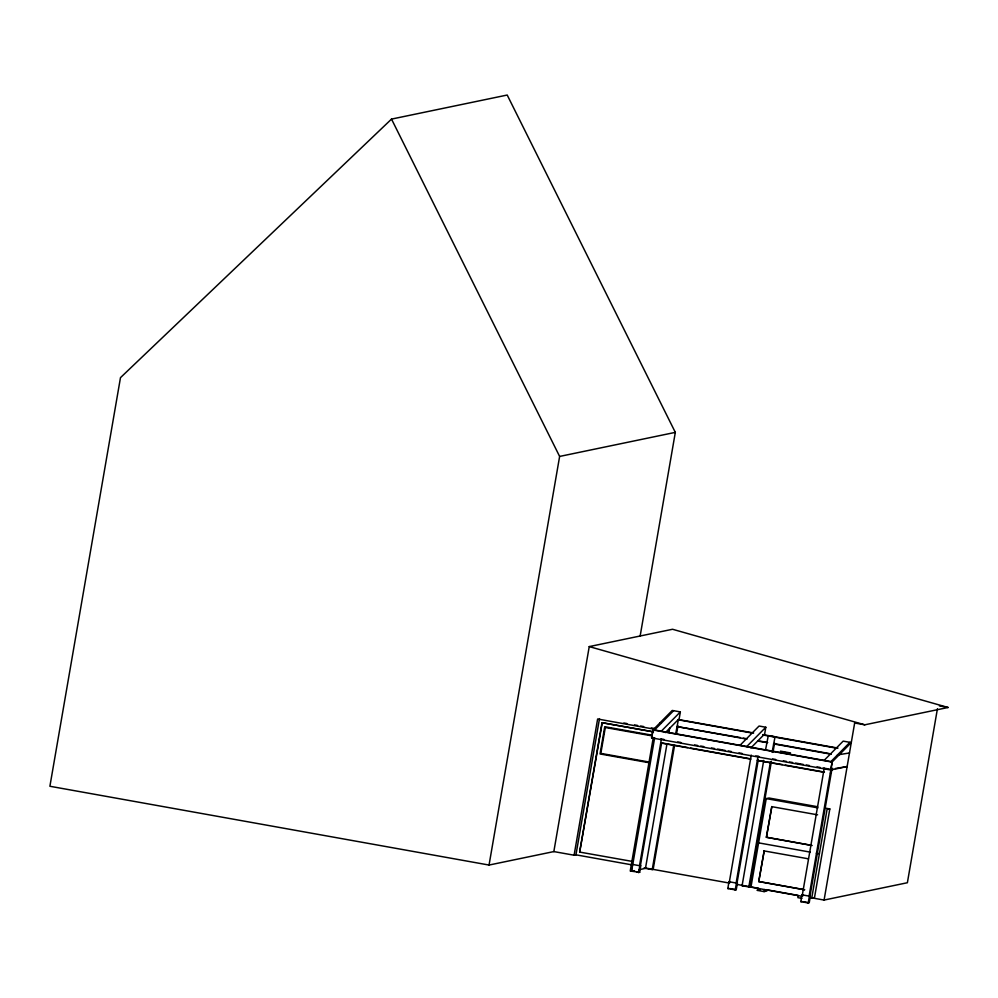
<?xml version="1.0" encoding="UTF-8"?>
<svg xmlns="http://www.w3.org/2000/svg" width="998" height="998" viewBox="0 0 998 998"><rect width="100%" height="100%" fill="white"/><g stroke="black" fill="none" stroke-linecap="round" stroke-linejoin="round"><path stroke-width="1.5" d="M391.515 119.099L120.484 377.656L49.9 786.262L489.045 865.054L559.629 456.435L391.515 119.099L507.209 95.035L675.322 432.371L640.155 636M489.045 865.054L553.84 851.581L589.244 646.592L672.54 629.264L948.1 707.482L864.804 724.81L854.662 722.989L824.086 900.059L810.364 897.601M553.84 851.581L574.1 855.211L597.627 719.009L654.027 729.126M574.1 855.211L575.958 854.824L599.486 718.622M632.67 861.486L579.663 852.08L602.006 722.689L653.515 731.821M602.268 722.639L579.663 852.08M665.429 732.582L679.189 718.66L680.349 711.911L672.24 710.451L652.979 729.95L651.607 737.884L830.648 769.994L847.14 766.564L835.426 768.485M654.651 737.771L631.584 871.266L634.553 870.643M661.4 738.994L639.518 865.665L640.442 865.466L661.474 743.685M638.633 872.539L639.805 865.74L640.828 865.528L639.656 872.327L630.237 871.017L653.291 737.522L651.607 737.884L653.191 729.725L832.232 761.848L851.282 742.574L843.173 741.127L824.123 760.389M666.864 744.545L645.469 868.372L652.23 869.582L653.154 869.395L674.536 745.556M668.972 732.307L669.77 727.717M652.23 869.582L673.613 745.755M675.733 733.518L678.378 719.708M676.656 733.33L677.979 725.683M728.989 881.733L736.424 883.068L735.252 889.879L727.816 888.544L728.989 881.733L730.299 881.596M729.376 881.783L751.257 755.112M758.006 756.322L736.137 882.993L737.447 882.856L736.262 889.667L734.952 889.804M737.06 882.806L758.355 759.503M740.017 745.306L759.066 726.033L765.815 727.243L764.655 733.992L750.895 747.914M771.417 761.362L749.76 886.723L748.837 886.923L742.088 885.713L763.732 760.339M765.591 749.648L768.235 735.825M748.837 886.923L770.493 761.561M772.078 752.38L774.997 737.035M773.001 752.193L774.585 743.023M817.661 806.746L769.021 798.013L766.239 798.6L750.945 887.135L802.629 896.404M758.742 881.558L764.181 850.882L758.742 881.558L804.513 889.767M766.389 837.297L771.816 806.621L766.389 837.297L812.16 845.506M766.888 891.014L764.106 891.601L757.357 890.378L757.707 888.345M764.106 891.601L764.456 889.555M798.238 895.618L797.889 897.651L801.943 898.387M801.955 894.819L809.39 896.154L808.218 902.965L800.783 901.631L801.955 894.819L803.265 894.682M802.342 894.882L824.223 768.211M807.918 902.903L809.228 902.753L810.401 895.942L809.104 896.092L832.232 761.848L830.648 769.994L831.072 768.597L832.569 768.285L832.332 769.645L823.15 767.998M831.259 769.358L830.548 773.45L831.621 769.283M810.027 895.892L831.845 769.545M829.825 808.929L814.53 897.464L811.748 898.038L827.043 809.503L829.825 808.929L825.259 808.106M937.434 708.717L907.382 882.731L824.086 900.059M654.551 729.975L673.6 710.701M661.3 731.185L680.349 711.911M746.766 746.516L765.815 727.243M830.885 761.611L849.934 742.337M559.629 456.435L675.322 432.371M678.752 719.62L753.652 732.956M660.975 743.023L750.833 759.141M768.884 735.688L775.646 736.898M767.063 742.637L757.644 741.052M774.473 743.71L773.537 743.909L831.309 754.263M780.411 751.132L790.541 752.954M849.498 752.954L837.484 754.925M823.799 772.24L757.307 760.414L782.307 764.543M632.221 871.005L631.198 871.217L632.383 864.405L639.805 865.74M638.994 869.72L646.392 868.185M638.346 872.477L639.269 872.277M727.816 888.544L729.126 888.407M742.088 885.713L743.011 885.513M757.357 890.378L760.127 889.804M800.783 901.631L802.093 901.493M939.417 705.923L948.1 707.482M762.796 734.603L837.971 748.088M678.104 719.758L752.729 733.156M763.395 735.064L837.048 748.275M659.803 723.039L661.15 723.288M740.291 737.584L676.931 726.569L746.991 739.144M743.348 738.133L746.392 738.67M760.102 741.14L767.712 742.5M775.995 743.984L829.201 753.527M623.862 723.001L626.919 723.55M634.541 724.91L637.585 725.459M640.629 726.008L643.685 726.556M651.295 727.916L654.351 728.465M780.86 751.781L789.905 753.403M652.979 729.95L832.02 762.073M602.006 722.689L653.253 731.883M652.23 735.214L604.738 726.706L600.035 753.952L649.049 762.721M651.569 735.788L605.299 727.517L600.833 753.39L648.588 761.936M660.95 738.894L664.007 739.443M677.779 741.926L680.836 742.475M694.608 744.945L697.664 745.494M700.733 746.042L703.79 746.591M711.437 747.964L714.506 748.512M717.562 749.061L725.209 750.434M728.278 750.983L731.334 751.531M738.982 752.904L742.05 753.453M755.823 755.923L758.879 756.472M772.652 758.942L775.708 759.49M783.368 760.863L786.424 761.412M789.48 761.961L792.549 762.509M795.606 763.058L803.253 764.431M806.322 764.979L809.378 765.528M817.025 766.901L820.094 767.45M661.624 742.886L687.51 747.527M690.554 748.076L749.947 758.73M785.314 765.079L824.435 772.103M766.239 798.6L817.923 807.869M771.679 806.646L817.587 814.83M766.526 837.26L810.775 845.206M758.592 842.861L810.276 852.13M816.364 853.228L819.395 853.777M764.031 850.907L808.417 858.816M758.879 881.533L804.65 889.742M575.958 854.824L632.345 864.942M644.209 867.786L729.575 883.105M737.198 884.478L758.53 888.295M766.152 889.667L798.163 895.406M636.562 871.803L639.656 872.327M730.324 888.594L736.262 889.667M803.29 901.693L807.494 902.466M589.244 646.592L864.804 724.81"/></g></svg>
